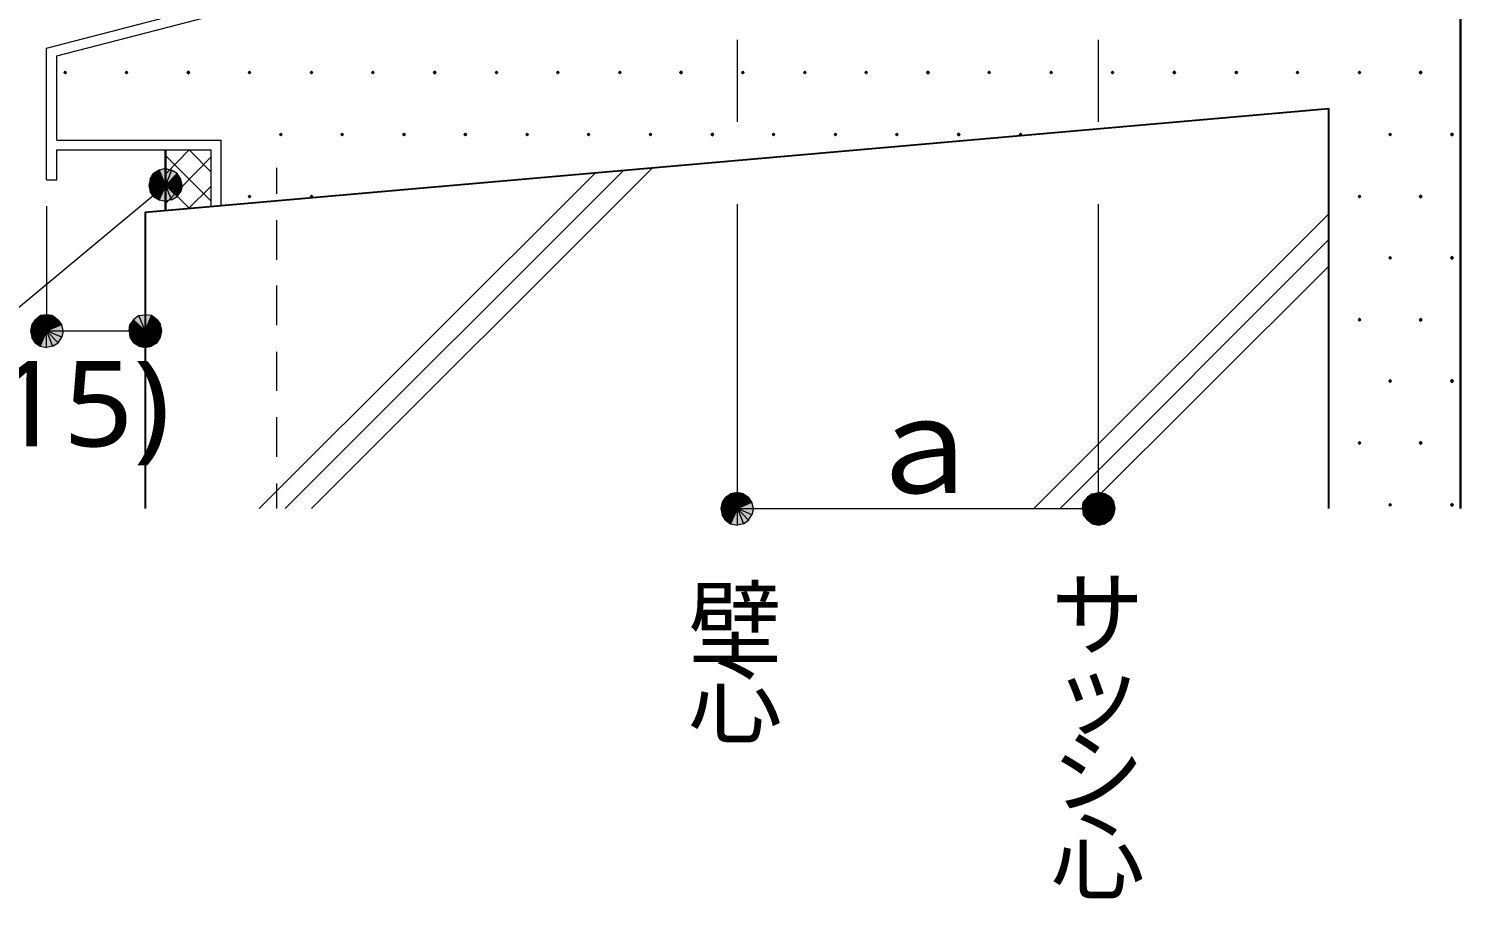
# Model space of a CAD drawing. Header units: millimetres. Extents: x 0 to 420, y 0 to 297.
# Drawn here: x 41.26 to 84.81, y 153.01 to 179.45 of the extents above; entities that cross this region are included whole.
import ezdxf
from ezdxf.enums import TextEntityAlignment as Align

# ---------------------------------------------------------------- set-up
doc = ezdxf.new("R2010")
doc.units = ezdxf.units.MM
doc.styles.add('kst32b', font='NotoSansJP-Variable.ttf')

msp = doc.modelspace()

# ---------------------------------------------------------------- hatches: boundary and pattern name
for points in [[(42.376, 178.16), (42.355, 178.139), (42.333, 178.117), (42.355, 178.096), (42.376, 178.075), (42.397, 178.096), (42.418, 178.117), (42.397, 178.139), (42.376, 178.16)], [(44.238, 178.16), (44.217, 178.139), (44.196, 178.117), (44.217, 178.096), (44.238, 178.075), (44.26, 178.096), (44.281, 178.117), (44.26, 178.139), (44.238, 178.16)], [(46.122, 178.16), (46.101, 178.139), (46.08, 178.117), (46.101, 178.096), (46.122, 178.075), (46.143, 178.096), (46.164, 178.117), (46.143, 178.139), (46.122, 178.16)], [(47.985, 178.16), (47.964, 178.139), (47.943, 178.117), (47.964, 178.096), (47.985, 178.075), (48.006, 178.096), (48.027, 178.117), (48.006, 178.139), (47.985, 178.16)], [(49.869, 178.16), (49.848, 178.139), (49.826, 178.117), (49.848, 178.096), (49.869, 178.075), (49.89, 178.096), (49.911, 178.117), (49.89, 178.139), (49.869, 178.16)], [(51.731, 178.16), (51.71, 178.139), (51.689, 178.117), (51.71, 178.096), (51.731, 178.075), (51.753, 178.096), (51.774, 178.117), (51.753, 178.139), (51.731, 178.16)], [(53.615, 178.16), (53.594, 178.139), (53.573, 178.117), (53.594, 178.096), (53.615, 178.075), (53.636, 178.096), (53.657, 178.117), (53.636, 178.139), (53.615, 178.16)], [(55.499, 178.16), (55.478, 178.139), (55.457, 178.117), (55.478, 178.096), (55.499, 178.075), (55.52, 178.096), (55.541, 178.117), (55.52, 178.139), (55.499, 178.16)], [(57.362, 178.16), (57.341, 178.139), (57.319, 178.117), (57.341, 178.096), (57.362, 178.075), (57.383, 178.096), (57.404, 178.117), (57.383, 178.139), (57.362, 178.16)], [(59.246, 178.16), (59.224, 178.139), (59.203, 178.117), (59.224, 178.096), (59.246, 178.075), (59.267, 178.096), (59.288, 178.117), (59.267, 178.139), (59.246, 178.16)], [(61.108, 178.16), (61.087, 178.139), (61.066, 178.117), (61.087, 178.096), (61.108, 178.075), (61.129, 178.096), (61.151, 178.117), (61.129, 178.139), (61.108, 178.16)], [(62.992, 178.16), (62.971, 178.139), (62.95, 178.117), (62.971, 178.096), (62.992, 178.075), (63.013, 178.096), (63.034, 178.117), (63.013, 178.139), (62.992, 178.16)], [(64.876, 178.16), (64.855, 178.139), (64.834, 178.117), (64.855, 178.096), (64.876, 178.075), (64.897, 178.096), (64.918, 178.117), (64.897, 178.139), (64.876, 178.16)], [(66.738, 178.16), (66.717, 178.139), (66.696, 178.117), (66.717, 178.096), (66.738, 178.075), (66.76, 178.096), (66.781, 178.117), (66.76, 178.139), (66.738, 178.16)], [(68.622, 178.16), (68.601, 178.139), (68.58, 178.117), (68.601, 178.096), (68.622, 178.075), (68.644, 178.096), (68.665, 178.117), (68.644, 178.139), (68.622, 178.16)], [(70.485, 178.16), (70.464, 178.139), (70.443, 178.117), (70.464, 178.096), (70.485, 178.075), (70.506, 178.096), (70.527, 178.117), (70.506, 178.139), (70.485, 178.16)], [(72.369, 178.16), (72.348, 178.139), (72.327, 178.117), (72.348, 178.096), (72.369, 178.075), (72.39, 178.096), (72.411, 178.117), (72.39, 178.139), (72.369, 178.16)], [(74.232, 178.16), (74.21, 178.139), (74.189, 178.117), (74.21, 178.096), (74.232, 178.075), (74.253, 178.096), (74.274, 178.117), (74.253, 178.139), (74.232, 178.16)], [(76.115, 178.16), (76.094, 178.139), (76.073, 178.117), (76.094, 178.096), (76.115, 178.075), (76.137, 178.096), (76.158, 178.117), (76.137, 178.139), (76.115, 178.16)], [(77.999, 178.16), (77.978, 178.139), (77.957, 178.117), (77.978, 178.096), (77.999, 178.075), (78.02, 178.096), (78.042, 178.117), (78.02, 178.139), (77.999, 178.16)], [(79.862, 178.16), (79.841, 178.139), (79.82, 178.117), (79.841, 178.096), (79.862, 178.075), (79.883, 178.096), (79.904, 178.117), (79.883, 178.139), (79.862, 178.16)], [(81.746, 178.16), (81.725, 178.139), (81.703, 178.117), (81.725, 178.096), (81.746, 178.075), (81.767, 178.096), (81.788, 178.117), (81.767, 178.139), (81.746, 178.16)], [(83.608, 178.16), (83.587, 178.139), (83.566, 178.117), (83.587, 178.096), (83.608, 178.075), (83.629, 178.096), (83.651, 178.117), (83.629, 178.139), (83.608, 178.16)], [(48.937, 176.276), (48.916, 176.255), (48.895, 176.234), (48.916, 176.212), (48.937, 176.191), (48.959, 176.212), (48.98, 176.234), (48.959, 176.255), (48.937, 176.276)], [(50.8, 176.276), (50.779, 176.255), (50.758, 176.234), (50.779, 176.212), (50.8, 176.191), (50.821, 176.212), (50.842, 176.234), (50.821, 176.255), (50.8, 176.276)], [(52.684, 176.276), (52.663, 176.255), (52.641, 176.234), (52.663, 176.212), (52.684, 176.191), (52.705, 176.212), (52.726, 176.234), (52.705, 176.255), (52.684, 176.276)], [(54.546, 176.276), (54.525, 176.255), (54.504, 176.234), (54.525, 176.212), (54.546, 176.191), (54.568, 176.212), (54.589, 176.234), (54.568, 176.255), (54.546, 176.276)], [(56.43, 176.276), (56.409, 176.255), (56.388, 176.234), (56.409, 176.212), (56.43, 176.191), (56.452, 176.212), (56.473, 176.234), (56.452, 176.255), (56.43, 176.276)], [(58.293, 176.276), (58.272, 176.255), (58.251, 176.234), (58.272, 176.212), (58.293, 176.191), (58.314, 176.212), (58.335, 176.234), (58.314, 176.255), (58.293, 176.276)], [(60.177, 176.276), (60.156, 176.255), (60.135, 176.234), (60.156, 176.212), (60.177, 176.191), (60.198, 176.212), (60.219, 176.234), (60.198, 176.255), (60.177, 176.276)], [(62.061, 176.276), (62.04, 176.255), (62.018, 176.234), (62.04, 176.212), (62.061, 176.191), (62.082, 176.212), (62.103, 176.234), (62.082, 176.255), (62.061, 176.276)], [(63.923, 176.276), (63.902, 176.255), (63.881, 176.234), (63.902, 176.212), (63.923, 176.191), (63.945, 176.212), (63.966, 176.234), (63.945, 176.255), (63.923, 176.276)], [(65.807, 176.276), (65.786, 176.255), (65.765, 176.234), (65.786, 176.212), (65.807, 176.191), (65.828, 176.212), (65.85, 176.234), (65.828, 176.255), (65.807, 176.276)], [(67.67, 176.276), (67.649, 176.255), (67.628, 176.234), (67.649, 176.212), (67.67, 176.191), (67.691, 176.212), (67.712, 176.234), (67.691, 176.255), (67.67, 176.276)], [(69.554, 176.276), (69.533, 176.255), (69.511, 176.234), (69.533, 176.212), (69.554, 176.191), (69.575, 176.212), (69.596, 176.234), (69.575, 176.255), (69.554, 176.276)], [(71.438, 176.276), (71.416, 176.255), (71.395, 176.234), (71.416, 176.212), (71.438, 176.191), (71.459, 176.212), (71.48, 176.234), (71.459, 176.255), (71.438, 176.276)], [(82.677, 176.276), (82.656, 176.255), (82.635, 176.234), (82.656, 176.212), (82.677, 176.191), (82.698, 176.212), (82.719, 176.234), (82.698, 176.255), (82.677, 176.276)], [(84.561, 176.276), (84.54, 176.255), (84.519, 176.234), (84.54, 176.212), (84.561, 176.191), (84.582, 176.212), (84.603, 176.234), (84.582, 176.255), (84.561, 176.276)], [(45.889, 174.879), (45.784, 175.048), (45.424, 174.688), (45.889, 174.879)], [(47.985, 174.392), (47.964, 174.371), (47.943, 174.35), (47.964, 174.329), (47.985, 174.307), (48.006, 174.329), (48.027, 174.35), (48.006, 174.371), (47.985, 174.392)], [(49.869, 174.392), (49.848, 174.371), (49.826, 174.35), (49.848, 174.329), (49.869, 174.307), (49.89, 174.329), (49.911, 174.35), (49.89, 174.371), (49.869, 174.392)], [(81.746, 174.392), (81.725, 174.371), (81.703, 174.35), (81.725, 174.329), (81.746, 174.307), (81.767, 174.329), (81.788, 174.35), (81.767, 174.371), (81.746, 174.392)], [(83.608, 174.392), (83.587, 174.371), (83.566, 174.35), (83.587, 174.329), (83.608, 174.307), (83.629, 174.329), (83.651, 174.35), (83.629, 174.371), (83.608, 174.392)], [(82.677, 172.529), (82.656, 172.508), (82.635, 172.487), (82.656, 172.466), (82.677, 172.445), (82.698, 172.466), (82.719, 172.487), (82.698, 172.508), (82.677, 172.529)], [(84.561, 172.529), (84.54, 172.508), (84.519, 172.487), (84.54, 172.466), (84.561, 172.445), (84.582, 172.466), (84.603, 172.487), (84.582, 172.508), (84.561, 172.529)], [(41.36, 170.455), (41.317, 170.265), (41.804, 170.265), (41.36, 170.455)], [(81.746, 170.646), (81.725, 170.625), (81.703, 170.603), (81.725, 170.582), (81.746, 170.561), (81.767, 170.582), (81.788, 170.603), (81.767, 170.625), (81.746, 170.646)], [(83.608, 170.646), (83.587, 170.625), (83.566, 170.603), (83.587, 170.582), (83.608, 170.561), (83.629, 170.582), (83.651, 170.603), (83.629, 170.625), (83.608, 170.646)], [(45.275, 170.074), (45.318, 170.265), (44.81, 170.265), (45.275, 170.074)], [(82.677, 168.783), (82.656, 168.762), (82.635, 168.741), (82.656, 168.719), (82.677, 168.698), (82.698, 168.719), (82.719, 168.741), (82.698, 168.762), (82.677, 168.783)], [(84.561, 168.783), (84.54, 168.762), (84.519, 168.741), (84.54, 168.719), (84.561, 168.698), (84.582, 168.719), (84.603, 168.741), (84.582, 168.762), (84.561, 168.783)], [(81.746, 166.899), (81.725, 166.878), (81.703, 166.857), (81.725, 166.836), (81.746, 166.814), (81.767, 166.836), (81.788, 166.857), (81.767, 166.878), (81.746, 166.899)], [(83.608, 166.899), (83.587, 166.878), (83.566, 166.857), (83.587, 166.836), (83.608, 166.814), (83.629, 166.836), (83.651, 166.857), (83.629, 166.878), (83.608, 166.899)], [(62.357, 165.058), (62.315, 164.867), (62.823, 164.867), (62.357, 165.058)], [(74.274, 164.677), (74.316, 164.867), (73.808, 164.867), (74.274, 164.677)], [(82.677, 165.015), (82.656, 164.994), (82.635, 164.973), (82.656, 164.952), (82.677, 164.931), (82.698, 164.952), (82.719, 164.973), (82.698, 164.994), (82.677, 165.015)], [(84.561, 165.015), (84.54, 164.994), (84.519, 164.973), (84.54, 164.952), (84.561, 164.931), (84.582, 164.952), (84.603, 164.973), (84.582, 164.994), (84.561, 165.015)]]:
    msp.add_hatch(color=7).paths.add_polyline_path(points)
h = msp.add_hatch(color=7)
h.paths.add_polyline_path([(45.233, 175.154), (45.064, 175.048), (45.424, 174.688), (45.233, 175.154)])
h.paths.add_polyline_path([(45.064, 175.048), (45.424, 174.688), (44.958, 174.879), (45.064, 175.048)])
h.paths.add_polyline_path([(45.424, 174.688), (44.958, 174.879), (44.916, 174.688), (45.424, 174.688)])
h = msp.add_hatch(color=7)
h.paths.add_polyline_path([(45.784, 175.048), (45.614, 175.154), (45.424, 174.688), (45.784, 175.048)])
h.paths.add_polyline_path([(45.614, 175.154), (45.424, 174.688), (45.424, 175.196), (45.614, 175.154)])
h.paths.add_polyline_path([(45.424, 174.688), (45.424, 175.196), (45.233, 175.154), (45.424, 174.688)])
h = msp.add_hatch(color=7)
h.paths.add_polyline_path([(44.916, 174.688), (44.958, 174.498), (45.424, 174.688), (44.916, 174.688)])
h.paths.add_polyline_path([(44.958, 174.498), (45.424, 174.688), (45.064, 174.35), (44.958, 174.498)])
h.paths.add_polyline_path([(45.424, 174.688), (45.064, 174.35), (45.233, 174.244), (45.424, 174.688)])
h = msp.add_hatch(color=7)
h.paths.add_polyline_path([(45.233, 174.244), (45.424, 174.202), (45.424, 174.688), (45.233, 174.244)])
h.paths.add_polyline_path([(45.424, 174.202), (45.424, 174.688), (45.614, 174.244), (45.424, 174.202)])
h.paths.add_polyline_path([(45.424, 174.688), (45.614, 174.244), (45.784, 174.35), (45.424, 174.688)])
h = msp.add_hatch(color=7)
h.paths.add_polyline_path([(45.784, 174.35), (45.889, 174.498), (45.424, 174.688), (45.784, 174.35)])
h.paths.add_polyline_path([(45.889, 174.498), (45.424, 174.688), (45.932, 174.688), (45.889, 174.498)])
h.paths.add_polyline_path([(45.424, 174.688), (45.932, 174.688), (45.889, 174.879), (45.424, 174.688)])
h = msp.add_hatch(color=7)
h.paths.add_polyline_path([(41.804, 170.751), (41.614, 170.73), (41.804, 170.265), (41.804, 170.751)])
h.paths.add_polyline_path([(41.614, 170.73), (41.804, 170.265), (41.466, 170.603), (41.614, 170.73)])
h.paths.add_polyline_path([(41.804, 170.265), (41.466, 170.603), (41.36, 170.455), (41.804, 170.265)])
h = msp.add_hatch(color=7)
h.paths.add_polyline_path([(42.27, 170.455), (42.164, 170.603), (41.804, 170.265), (42.27, 170.455)])
h.paths.add_polyline_path([(42.164, 170.603), (41.804, 170.265), (41.995, 170.73), (42.164, 170.603)])
h.paths.add_polyline_path([(41.804, 170.265), (41.995, 170.73), (41.804, 170.751), (41.804, 170.265)])
h = msp.add_hatch(color=7)
h.paths.add_polyline_path([(45, 170.73), (44.81, 170.751), (44.81, 170.265), (45, 170.73)])
h.paths.add_polyline_path([(44.81, 170.751), (44.81, 170.265), (44.619, 170.73), (44.81, 170.751)])
h.paths.add_polyline_path([(44.81, 170.265), (44.619, 170.73), (44.45, 170.603), (44.81, 170.265)])
h = msp.add_hatch(color=7)
h.paths.add_polyline_path([(45.318, 170.265), (45.275, 170.455), (44.81, 170.265), (45.318, 170.265)])
h.paths.add_polyline_path([(45.275, 170.455), (44.81, 170.265), (45.17, 170.603), (45.275, 170.455)])
h.paths.add_polyline_path([(44.81, 170.265), (45.17, 170.603), (45, 170.73), (44.81, 170.265)])
h = msp.add_hatch(color=7)
h.paths.add_polyline_path([(42.164, 169.905), (42.27, 170.074), (41.804, 170.265), (42.164, 169.905)])
h.paths.add_polyline_path([(42.27, 170.074), (41.804, 170.265), (42.312, 170.265), (42.27, 170.074)])
h.paths.add_polyline_path([(41.804, 170.265), (42.312, 170.265), (42.27, 170.455), (41.804, 170.265)])
h = msp.add_hatch(color=7)
h.paths.add_polyline_path([(44.45, 170.603), (44.344, 170.455), (44.81, 170.265), (44.45, 170.603)])
h.paths.add_polyline_path([(44.344, 170.455), (44.81, 170.265), (44.323, 170.265), (44.344, 170.455)])
h.paths.add_polyline_path([(44.81, 170.265), (44.323, 170.265), (44.344, 170.074), (44.81, 170.265)])
h = msp.add_hatch(color=7)
h.paths.add_polyline_path([(41.317, 170.265), (41.36, 170.074), (41.804, 170.265), (41.317, 170.265)])
h.paths.add_polyline_path([(41.36, 170.074), (41.804, 170.265), (41.466, 169.905), (41.36, 170.074)])
h.paths.add_polyline_path([(41.804, 170.265), (41.466, 169.905), (41.614, 169.799), (41.804, 170.265)])
h = msp.add_hatch(color=7)
h.paths.add_polyline_path([(41.614, 169.799), (41.804, 169.757), (41.804, 170.265), (41.614, 169.799)])
h.paths.add_polyline_path([(41.804, 169.757), (41.804, 170.265), (41.995, 169.799), (41.804, 169.757)])
h.paths.add_polyline_path([(41.804, 170.265), (41.995, 169.799), (42.164, 169.905), (41.804, 170.265)])
h = msp.add_hatch(color=7)
h.paths.add_polyline_path([(44.344, 170.074), (44.45, 169.905), (44.81, 170.265), (44.344, 170.074)])
h.paths.add_polyline_path([(44.45, 169.905), (44.81, 170.265), (44.619, 169.799), (44.45, 169.905)])
h.paths.add_polyline_path([(44.81, 170.265), (44.619, 169.799), (44.81, 169.757), (44.81, 170.265)])
h = msp.add_hatch(color=7)
h.paths.add_polyline_path([(44.81, 169.757), (45, 169.799), (44.81, 170.265), (44.81, 169.757)])
h.paths.add_polyline_path([(45, 169.799), (44.81, 170.265), (45.17, 169.905), (45, 169.799)])
h.paths.add_polyline_path([(44.81, 170.265), (45.17, 169.905), (45.275, 170.074), (44.81, 170.265)])
h = msp.add_hatch(color=7)
h.paths.add_polyline_path([(62.823, 165.354), (62.611, 165.312), (62.823, 164.867), (62.823, 165.354)])
h.paths.add_polyline_path([(62.611, 165.312), (62.823, 164.867), (62.463, 165.206), (62.611, 165.312)])
h.paths.add_polyline_path([(62.823, 164.867), (62.463, 165.206), (62.357, 165.058), (62.823, 164.867)])
h = msp.add_hatch(color=7)
h.paths.add_polyline_path([(63.267, 165.058), (63.161, 165.206), (62.823, 164.867), (63.267, 165.058)])
h.paths.add_polyline_path([(63.161, 165.206), (62.823, 164.867), (63.013, 165.312), (63.161, 165.206)])
h.paths.add_polyline_path([(62.823, 164.867), (63.013, 165.312), (62.823, 165.354), (62.823, 164.867)])
h = msp.add_hatch(color=7)
h.paths.add_polyline_path([(63.161, 164.507), (63.267, 164.677), (62.823, 164.867), (63.161, 164.507)])
h.paths.add_polyline_path([(63.267, 164.677), (62.823, 164.867), (63.31, 164.867), (63.267, 164.677)])
h.paths.add_polyline_path([(62.823, 164.867), (63.31, 164.867), (63.267, 165.058), (62.823, 164.867)])
h = msp.add_hatch(color=7)
h.paths.add_polyline_path([(73.47, 165.206), (73.343, 165.058), (73.808, 164.867), (73.47, 165.206)])
h.paths.add_polyline_path([(73.343, 165.058), (73.808, 164.867), (73.321, 164.867), (73.343, 165.058)])
h.paths.add_polyline_path([(73.808, 164.867), (73.321, 164.867), (73.343, 164.677), (73.808, 164.867)])
h = msp.add_hatch(color=7)
h.paths.add_polyline_path([(73.999, 165.312), (73.808, 165.354), (73.808, 164.867), (73.999, 165.312)])
h.paths.add_polyline_path([(73.808, 165.354), (73.808, 164.867), (73.618, 165.312), (73.808, 165.354)])
h.paths.add_polyline_path([(73.808, 164.867), (73.618, 165.312), (73.47, 165.206), (73.808, 164.867)])
h = msp.add_hatch(color=7)
h.paths.add_polyline_path([(74.316, 164.867), (74.274, 165.058), (73.808, 164.867), (74.316, 164.867)])
h.paths.add_polyline_path([(74.274, 165.058), (73.808, 164.867), (74.168, 165.206), (74.274, 165.058)])
h.paths.add_polyline_path([(73.808, 164.867), (74.168, 165.206), (73.999, 165.312), (73.808, 164.867)])
h = msp.add_hatch(color=7)
h.paths.add_polyline_path([(62.315, 164.867), (62.357, 164.677), (62.823, 164.867), (62.315, 164.867)])
h.paths.add_polyline_path([(62.357, 164.677), (62.823, 164.867), (62.463, 164.507), (62.357, 164.677)])
h.paths.add_polyline_path([(62.823, 164.867), (62.463, 164.507), (62.611, 164.401), (62.823, 164.867)])
h = msp.add_hatch(color=7)
h.paths.add_polyline_path([(62.611, 164.401), (62.823, 164.359), (62.823, 164.867), (62.611, 164.401)])
h.paths.add_polyline_path([(62.823, 164.359), (62.823, 164.867), (63.013, 164.401), (62.823, 164.359)])
h.paths.add_polyline_path([(62.823, 164.867), (63.013, 164.401), (63.161, 164.507), (62.823, 164.867)])
h = msp.add_hatch(color=7)
h.paths.add_polyline_path([(73.343, 164.677), (73.47, 164.507), (73.808, 164.867), (73.343, 164.677)])
h.paths.add_polyline_path([(73.47, 164.507), (73.808, 164.867), (73.618, 164.401), (73.47, 164.507)])
h.paths.add_polyline_path([(73.808, 164.867), (73.618, 164.401), (73.808, 164.359), (73.808, 164.867)])
h = msp.add_hatch(color=7)
h.paths.add_polyline_path([(73.808, 164.359), (73.999, 164.401), (73.808, 164.867), (73.808, 164.359)])
h.paths.add_polyline_path([(73.999, 164.401), (73.808, 164.867), (74.168, 164.507), (73.999, 164.401)])
h.paths.add_polyline_path([(73.808, 164.867), (74.168, 164.507), (74.274, 164.677), (73.808, 164.867)])

# ---------------------------------------------------------------- linework, layer by layer
at = {"lineweight": 30}
for points in [[(84.815, 164.867), (84.815, 192.172), (80.814, 192.172)], [(45.424, 173.905), (45.424, 175.768)]]:
    msp.add_lwpolyline(points, dxfattribs=at)
at = {"lineweight": 13}
for points in [[(41.804, 178.858), (68.813, 185.864)], [(42.122, 176.064), (42.122, 178.625), (53.382, 181.546)], [(62.823, 176.615), (62.823, 179.112)], [(73.808, 176.615), (73.808, 179.112)], [(41.804, 174.858), (41.804, 178.858)], [(42.122, 176.064), (47.117, 176.064)], [(47.117, 174.053), (47.117, 176.064)], [(41.804, 174.858), (42.122, 174.858), (42.122, 175.768), (46.821, 175.768)], [(45.424, 175.027), (46.143, 175.768)], [(46.821, 174.202), (45.424, 175.599)], [(45.424, 174.138), (46.821, 175.556)], [(46.821, 175.091), (46.143, 175.768)], [(46.821, 174.032), (46.821, 175.768)], [(48.81, 174.434), (48.81, 175.218)], [(49.064, 164.867), (59.351, 175.133)], [(49.869, 164.867), (60.219, 175.196)], [(45.424, 174.688), (35.602, 166.518)], [(46.164, 173.969), (45.424, 174.71)], [(46.122, 173.969), (46.821, 174.667)], [(48.281, 164.867), (58.484, 175.048)], [(41.804, 174.053), (41.804, 170.265), (44.81, 170.265)], [(62.823, 164.867), (62.823, 174.117)], [(71.84, 164.867), (80.814, 173.821)], [(73.808, 164.867), (73.808, 174.117)], [(48.81, 172.424), (48.81, 173.63)], [(72.644, 164.867), (80.814, 173.037)], [(73.427, 164.867), (80.814, 172.233)], [(48.81, 170.434), (48.81, 171.64)], [(48.81, 168.444), (48.81, 169.63)], [(48.81, 166.433), (48.81, 167.64)], [(48.81, 164.867), (48.81, 165.629)], [(62.823, 164.867), (73.808, 164.867)]]:
    msp.add_lwpolyline(points, dxfattribs=at)
at = {"lineweight": 0}
for points in [[(42.376, 178.16), (42.355, 178.139), (42.333, 178.117), (42.355, 178.096), (42.376, 178.075), (42.397, 178.096), (42.418, 178.117), (42.397, 178.139)], [(44.238, 178.16), (44.217, 178.139), (44.196, 178.117), (44.217, 178.096), (44.238, 178.075), (44.26, 178.096), (44.281, 178.117), (44.26, 178.139)], [(46.122, 178.16), (46.101, 178.139), (46.08, 178.117), (46.101, 178.096), (46.122, 178.075), (46.143, 178.096), (46.164, 178.117), (46.143, 178.139)], [(47.985, 178.16), (47.964, 178.139), (47.943, 178.117), (47.964, 178.096), (47.985, 178.075), (48.006, 178.096), (48.027, 178.117), (48.006, 178.139)], [(49.869, 178.16), (49.848, 178.139), (49.826, 178.117), (49.848, 178.096), (49.869, 178.075), (49.89, 178.096), (49.911, 178.117), (49.89, 178.139)], [(51.731, 178.16), (51.71, 178.139), (51.689, 178.117), (51.71, 178.096), (51.731, 178.075), (51.753, 178.096), (51.774, 178.117), (51.753, 178.139)], [(53.615, 178.16), (53.594, 178.139), (53.573, 178.117), (53.594, 178.096), (53.615, 178.075), (53.636, 178.096), (53.657, 178.117), (53.636, 178.139)], [(55.499, 178.16), (55.478, 178.139), (55.457, 178.117), (55.478, 178.096), (55.499, 178.075), (55.52, 178.096), (55.541, 178.117), (55.52, 178.139)], [(57.362, 178.16), (57.341, 178.139), (57.319, 178.117), (57.341, 178.096), (57.362, 178.075), (57.383, 178.096), (57.404, 178.117), (57.383, 178.139)], [(59.246, 178.16), (59.224, 178.139), (59.203, 178.117), (59.224, 178.096), (59.246, 178.075), (59.267, 178.096), (59.288, 178.117), (59.267, 178.139)], [(61.108, 178.16), (61.087, 178.139), (61.066, 178.117), (61.087, 178.096), (61.108, 178.075), (61.129, 178.096), (61.151, 178.117), (61.129, 178.139)], [(62.992, 178.16), (62.971, 178.139), (62.95, 178.117), (62.971, 178.096), (62.992, 178.075), (63.013, 178.096), (63.034, 178.117), (63.013, 178.139)], [(64.876, 178.16), (64.855, 178.139), (64.834, 178.117), (64.855, 178.096), (64.876, 178.075), (64.897, 178.096), (64.918, 178.117), (64.897, 178.139)], [(66.738, 178.16), (66.717, 178.139), (66.696, 178.117), (66.717, 178.096), (66.738, 178.075), (66.76, 178.096), (66.781, 178.117), (66.76, 178.139)], [(68.622, 178.16), (68.601, 178.139), (68.58, 178.117), (68.601, 178.096), (68.622, 178.075), (68.644, 178.096), (68.665, 178.117), (68.644, 178.139)], [(70.485, 178.16), (70.464, 178.139), (70.443, 178.117), (70.464, 178.096), (70.485, 178.075), (70.506, 178.096), (70.527, 178.117), (70.506, 178.139)], [(72.369, 178.16), (72.348, 178.139), (72.327, 178.117), (72.348, 178.096), (72.369, 178.075), (72.39, 178.096), (72.411, 178.117), (72.39, 178.139)], [(74.232, 178.16), (74.21, 178.139), (74.189, 178.117), (74.21, 178.096), (74.232, 178.075), (74.253, 178.096), (74.274, 178.117), (74.253, 178.139)], [(76.115, 178.16), (76.094, 178.139), (76.073, 178.117), (76.094, 178.096), (76.115, 178.075), (76.137, 178.096), (76.158, 178.117), (76.137, 178.139)], [(77.999, 178.16), (77.978, 178.139), (77.957, 178.117), (77.978, 178.096), (77.999, 178.075), (78.02, 178.096), (78.042, 178.117), (78.02, 178.139)], [(79.862, 178.16), (79.841, 178.139), (79.82, 178.117), (79.841, 178.096), (79.862, 178.075), (79.883, 178.096), (79.904, 178.117), (79.883, 178.139)], [(81.746, 178.16), (81.725, 178.139), (81.703, 178.117), (81.725, 178.096), (81.746, 178.075), (81.767, 178.096), (81.788, 178.117), (81.767, 178.139)], [(83.608, 178.16), (83.587, 178.139), (83.566, 178.117), (83.587, 178.096), (83.608, 178.075), (83.629, 178.096), (83.651, 178.117), (83.629, 178.139)], [(48.937, 176.276), (48.916, 176.255), (48.895, 176.234), (48.916, 176.212), (48.937, 176.191), (48.959, 176.212), (48.98, 176.234), (48.959, 176.255)], [(50.8, 176.276), (50.779, 176.255), (50.758, 176.234), (50.779, 176.212), (50.8, 176.191), (50.821, 176.212), (50.842, 176.234), (50.821, 176.255)], [(52.684, 176.276), (52.663, 176.255), (52.641, 176.234), (52.663, 176.212), (52.684, 176.191), (52.705, 176.212), (52.726, 176.234), (52.705, 176.255)], [(54.546, 176.276), (54.525, 176.255), (54.504, 176.234), (54.525, 176.212), (54.546, 176.191), (54.568, 176.212), (54.589, 176.234), (54.568, 176.255)], [(56.43, 176.276), (56.409, 176.255), (56.388, 176.234), (56.409, 176.212), (56.43, 176.191), (56.452, 176.212), (56.473, 176.234), (56.452, 176.255)], [(58.293, 176.276), (58.272, 176.255), (58.251, 176.234), (58.272, 176.212), (58.293, 176.191), (58.314, 176.212), (58.335, 176.234), (58.314, 176.255)], [(60.177, 176.276), (60.156, 176.255), (60.135, 176.234), (60.156, 176.212), (60.177, 176.191), (60.198, 176.212), (60.219, 176.234), (60.198, 176.255)], [(62.061, 176.276), (62.04, 176.255), (62.018, 176.234), (62.04, 176.212), (62.061, 176.191), (62.082, 176.212), (62.103, 176.234), (62.082, 176.255)], [(63.923, 176.276), (63.902, 176.255), (63.881, 176.234), (63.902, 176.212), (63.923, 176.191), (63.945, 176.212), (63.966, 176.234), (63.945, 176.255)], [(65.807, 176.276), (65.786, 176.255), (65.765, 176.234), (65.786, 176.212), (65.807, 176.191), (65.828, 176.212), (65.85, 176.234), (65.828, 176.255)], [(67.67, 176.276), (67.649, 176.255), (67.628, 176.234), (67.649, 176.212), (67.67, 176.191), (67.691, 176.212), (67.712, 176.234), (67.691, 176.255)], [(69.554, 176.276), (69.533, 176.255), (69.511, 176.234), (69.533, 176.212), (69.554, 176.191), (69.575, 176.212), (69.596, 176.234), (69.575, 176.255)], [(71.438, 176.276), (71.416, 176.255), (71.395, 176.234), (71.416, 176.212), (71.438, 176.191), (71.459, 176.212), (71.48, 176.234), (71.459, 176.255)], [(82.677, 176.276), (82.656, 176.255), (82.635, 176.234), (82.656, 176.212), (82.677, 176.191), (82.698, 176.212), (82.719, 176.234), (82.698, 176.255)], [(84.561, 176.276), (84.54, 176.255), (84.519, 176.234), (84.54, 176.212), (84.561, 176.191), (84.582, 176.212), (84.603, 176.234), (84.582, 176.255)], [(45.233, 175.154), (45.064, 175.048), (45.424, 174.688)], [(45.424, 174.688), (45.424, 175.196), (45.233, 175.154)], [(45.614, 175.154), (45.424, 174.688), (45.424, 175.196)], [(45.784, 175.048), (45.614, 175.154), (45.424, 174.688)], [(45.424, 174.688), (44.958, 174.879), (44.916, 174.688)], [(44.916, 174.688), (44.958, 174.498), (45.424, 174.688)], [(45.064, 175.048), (45.424, 174.688), (44.958, 174.879)], [(44.958, 174.498), (45.424, 174.688), (45.064, 174.35)], [(45.424, 174.688), (45.064, 174.35), (45.233, 174.244)], [(45.233, 174.244), (45.424, 174.202), (45.424, 174.688)], [(45.889, 174.879), (45.784, 175.048), (45.424, 174.688)], [(45.424, 174.688), (45.932, 174.688), (45.889, 174.879)], [(45.424, 174.202), (45.424, 174.688), (45.614, 174.244)], [(45.424, 174.688), (45.614, 174.244), (45.784, 174.35)], [(45.784, 174.35), (45.889, 174.498), (45.424, 174.688)], [(45.889, 174.498), (45.424, 174.688), (45.932, 174.688)], [(47.985, 174.392), (47.964, 174.371), (47.943, 174.35), (47.964, 174.329), (47.985, 174.307), (48.006, 174.329), (48.027, 174.35), (48.006, 174.371)], [(49.869, 174.392), (49.848, 174.371), (49.826, 174.35), (49.848, 174.329), (49.869, 174.307), (49.89, 174.329), (49.911, 174.35), (49.89, 174.371)], [(81.746, 174.392), (81.725, 174.371), (81.703, 174.35), (81.725, 174.329), (81.746, 174.307), (81.767, 174.329), (81.788, 174.35), (81.767, 174.371)], [(83.608, 174.392), (83.587, 174.371), (83.566, 174.35), (83.587, 174.329), (83.608, 174.307), (83.629, 174.329), (83.651, 174.35), (83.629, 174.371)], [(82.677, 172.529), (82.656, 172.508), (82.635, 172.487), (82.656, 172.466), (82.677, 172.445), (82.698, 172.466), (82.719, 172.487), (82.698, 172.508)], [(84.561, 172.529), (84.54, 172.508), (84.519, 172.487), (84.54, 172.466), (84.561, 172.445), (84.582, 172.466), (84.603, 172.487), (84.582, 172.508)], [(41.614, 170.73), (41.804, 170.265), (41.466, 170.603)], [(41.804, 170.751), (41.614, 170.73), (41.804, 170.265)], [(41.804, 170.265), (41.995, 170.73), (41.804, 170.751)], [(42.164, 170.603), (41.804, 170.265), (41.995, 170.73)], [(44.81, 170.265), (44.619, 170.73), (44.45, 170.603)], [(44.81, 170.751), (44.81, 170.265), (44.619, 170.73)], [(45, 170.73), (44.81, 170.751), (44.81, 170.265)], [(44.81, 170.265), (45.17, 170.603), (45, 170.73)], [(41.36, 170.455), (41.317, 170.265), (41.804, 170.265)], [(41.804, 170.265), (41.466, 170.603), (41.36, 170.455)], [(42.27, 170.455), (42.164, 170.603), (41.804, 170.265)], [(41.804, 170.265), (42.312, 170.265), (42.27, 170.455)], [(44.344, 170.455), (44.81, 170.265), (44.323, 170.265)], [(44.45, 170.603), (44.344, 170.455), (44.81, 170.265)], [(45.275, 170.455), (44.81, 170.265), (45.17, 170.603)], [(45.318, 170.265), (45.275, 170.455), (44.81, 170.265)], [(81.746, 170.646), (81.725, 170.625), (81.703, 170.603), (81.725, 170.582), (81.746, 170.561), (81.767, 170.582), (81.788, 170.603), (81.767, 170.625)], [(83.608, 170.646), (83.587, 170.625), (83.566, 170.603), (83.587, 170.582), (83.608, 170.561), (83.629, 170.582), (83.651, 170.603), (83.629, 170.625)], [(41.317, 170.265), (41.36, 170.074), (41.804, 170.265)], [(41.36, 170.074), (41.804, 170.265), (41.466, 169.905)], [(41.804, 170.265), (41.466, 169.905), (41.614, 169.799)], [(41.614, 169.799), (41.804, 169.757), (41.804, 170.265)], [(41.804, 169.757), (41.804, 170.265), (41.995, 169.799)], [(41.804, 170.265), (41.995, 169.799), (42.164, 169.905)], [(42.164, 169.905), (42.27, 170.074), (41.804, 170.265)], [(42.27, 170.074), (41.804, 170.265), (42.312, 170.265)], [(44.81, 170.265), (44.323, 170.265), (44.344, 170.074)], [(44.344, 170.074), (44.45, 169.905), (44.81, 170.265)], [(44.45, 169.905), (44.81, 170.265), (44.619, 169.799)], [(44.81, 170.265), (44.619, 169.799), (44.81, 169.757)], [(44.81, 169.757), (45, 169.799), (44.81, 170.265)], [(45, 169.799), (44.81, 170.265), (45.17, 169.905)], [(44.81, 170.265), (45.17, 169.905), (45.275, 170.074)], [(45.275, 170.074), (45.318, 170.265), (44.81, 170.265)], [(82.677, 168.783), (82.656, 168.762), (82.635, 168.741), (82.656, 168.719), (82.677, 168.698), (82.698, 168.719), (82.719, 168.741), (82.698, 168.762)], [(84.561, 168.783), (84.54, 168.762), (84.519, 168.741), (84.54, 168.719), (84.561, 168.698), (84.582, 168.719), (84.603, 168.741), (84.582, 168.762)], [(81.746, 166.899), (81.725, 166.878), (81.703, 166.857), (81.725, 166.836), (81.746, 166.814), (81.767, 166.836), (81.788, 166.857), (81.767, 166.878)], [(83.608, 166.899), (83.587, 166.878), (83.566, 166.857), (83.587, 166.836), (83.608, 166.814), (83.629, 166.836), (83.651, 166.857), (83.629, 166.878)], [(62.357, 165.058), (62.315, 164.867), (62.823, 164.867)], [(62.823, 164.867), (62.463, 165.206), (62.357, 165.058)], [(62.611, 165.312), (62.823, 164.867), (62.463, 165.206)], [(62.823, 165.354), (62.611, 165.312), (62.823, 164.867)], [(62.823, 164.867), (63.013, 165.312), (62.823, 165.354)], [(63.161, 165.206), (62.823, 164.867), (63.013, 165.312)], [(63.267, 165.058), (63.161, 165.206), (62.823, 164.867)], [(62.823, 164.867), (63.31, 164.867), (63.267, 165.058)], [(73.343, 165.058), (73.808, 164.867), (73.321, 164.867)], [(73.47, 165.206), (73.343, 165.058), (73.808, 164.867)], [(73.808, 164.867), (73.618, 165.312), (73.47, 165.206)], [(73.808, 165.354), (73.808, 164.867), (73.618, 165.312)], [(73.999, 165.312), (73.808, 165.354), (73.808, 164.867)], [(73.808, 164.867), (74.168, 165.206), (73.999, 165.312)], [(74.274, 165.058), (73.808, 164.867), (74.168, 165.206)], [(74.316, 164.867), (74.274, 165.058), (73.808, 164.867)], [(62.315, 164.867), (62.357, 164.677), (62.823, 164.867)], [(62.357, 164.677), (62.823, 164.867), (62.463, 164.507)], [(62.823, 164.867), (62.463, 164.507), (62.611, 164.401)], [(62.611, 164.401), (62.823, 164.359), (62.823, 164.867)], [(62.823, 164.359), (62.823, 164.867), (63.013, 164.401)], [(62.823, 164.867), (63.013, 164.401), (63.161, 164.507)], [(63.161, 164.507), (63.267, 164.677), (62.823, 164.867)], [(63.267, 164.677), (62.823, 164.867), (63.31, 164.867)], [(73.808, 164.867), (73.321, 164.867), (73.343, 164.677)], [(73.343, 164.677), (73.47, 164.507), (73.808, 164.867)], [(73.47, 164.507), (73.808, 164.867), (73.618, 164.401)], [(73.808, 164.867), (73.618, 164.401), (73.808, 164.359)], [(73.808, 164.359), (73.999, 164.401), (73.808, 164.867)], [(73.999, 164.401), (73.808, 164.867), (74.168, 164.507)], [(73.808, 164.867), (74.168, 164.507), (74.274, 164.677)], [(74.274, 164.677), (74.316, 164.867), (73.808, 164.867)], [(82.677, 165.015), (82.656, 164.994), (82.635, 164.973), (82.656, 164.952), (82.677, 164.931), (82.698, 164.952), (82.719, 164.973), (82.698, 164.994)], [(84.561, 165.015), (84.54, 164.994), (84.519, 164.973), (84.54, 164.952), (84.561, 164.931), (84.582, 164.952), (84.603, 164.973), (84.582, 164.994)]]:
    msp.add_lwpolyline(points, close=True, dxfattribs=at)
at = {"lineweight": 25}
msp.add_lwpolyline([(80.814, 164.867), (80.814, 177.017), (44.81, 173.863), (44.81, 164.867)], dxfattribs=at)

# ---------------------------------------------------------------- texts
at = {"style": 'kst32b'}
msp.add_text('(15)', height=2.5989, dxfattribs=at).set_placement((39.074, 166.751), (45.571, 166.751), align=Align.FIT)
for s, height, p in [('ａ', 2.911, (66.506, 165.333)), ('壁', 2.079, (61.341, 160.337)), ('サ', 2.079, (72.369, 160.613)), ('心', 2.079, (61.341, 157.946)), ('ッ', 2.079, (72.369, 158.221)), ('シ', 2.079, (72.369, 155.829)), ('心', 2.079, (72.369, 153.204))]:
    msp.add_text(s, height=height, dxfattribs=at).set_placement(p)

doc.saveas('drawing.dxf')
